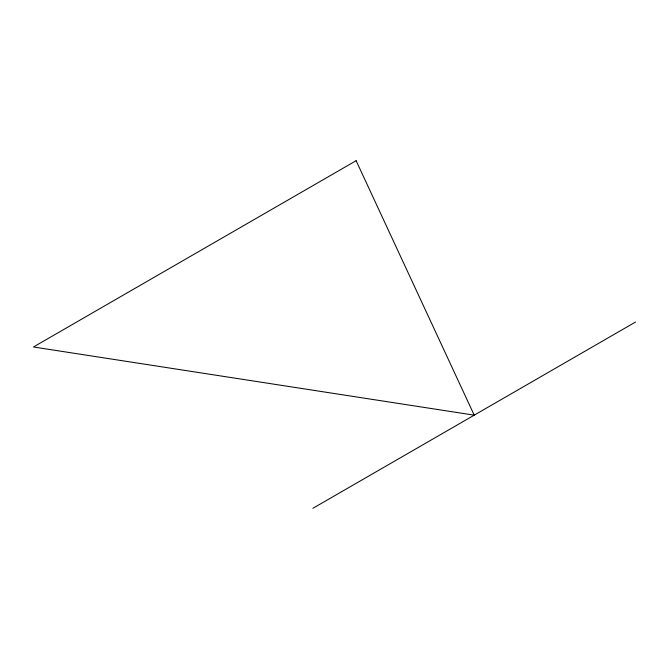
<?xml version="1.0" encoding="UTF-8"?>
<svg xmlns="http://www.w3.org/2000/svg" width="669" height="669" viewBox="0 0 669 669"><rect width="100%" height="100%" fill="white"/><g stroke="black" fill="none" stroke-linecap="round" stroke-linejoin="round"><path stroke-width="1" d="M312.883 508.306L635.55 322.023M356.117 160.694L33.45 346.977L474.221 415.165L356.117 160.694"/></g></svg>
